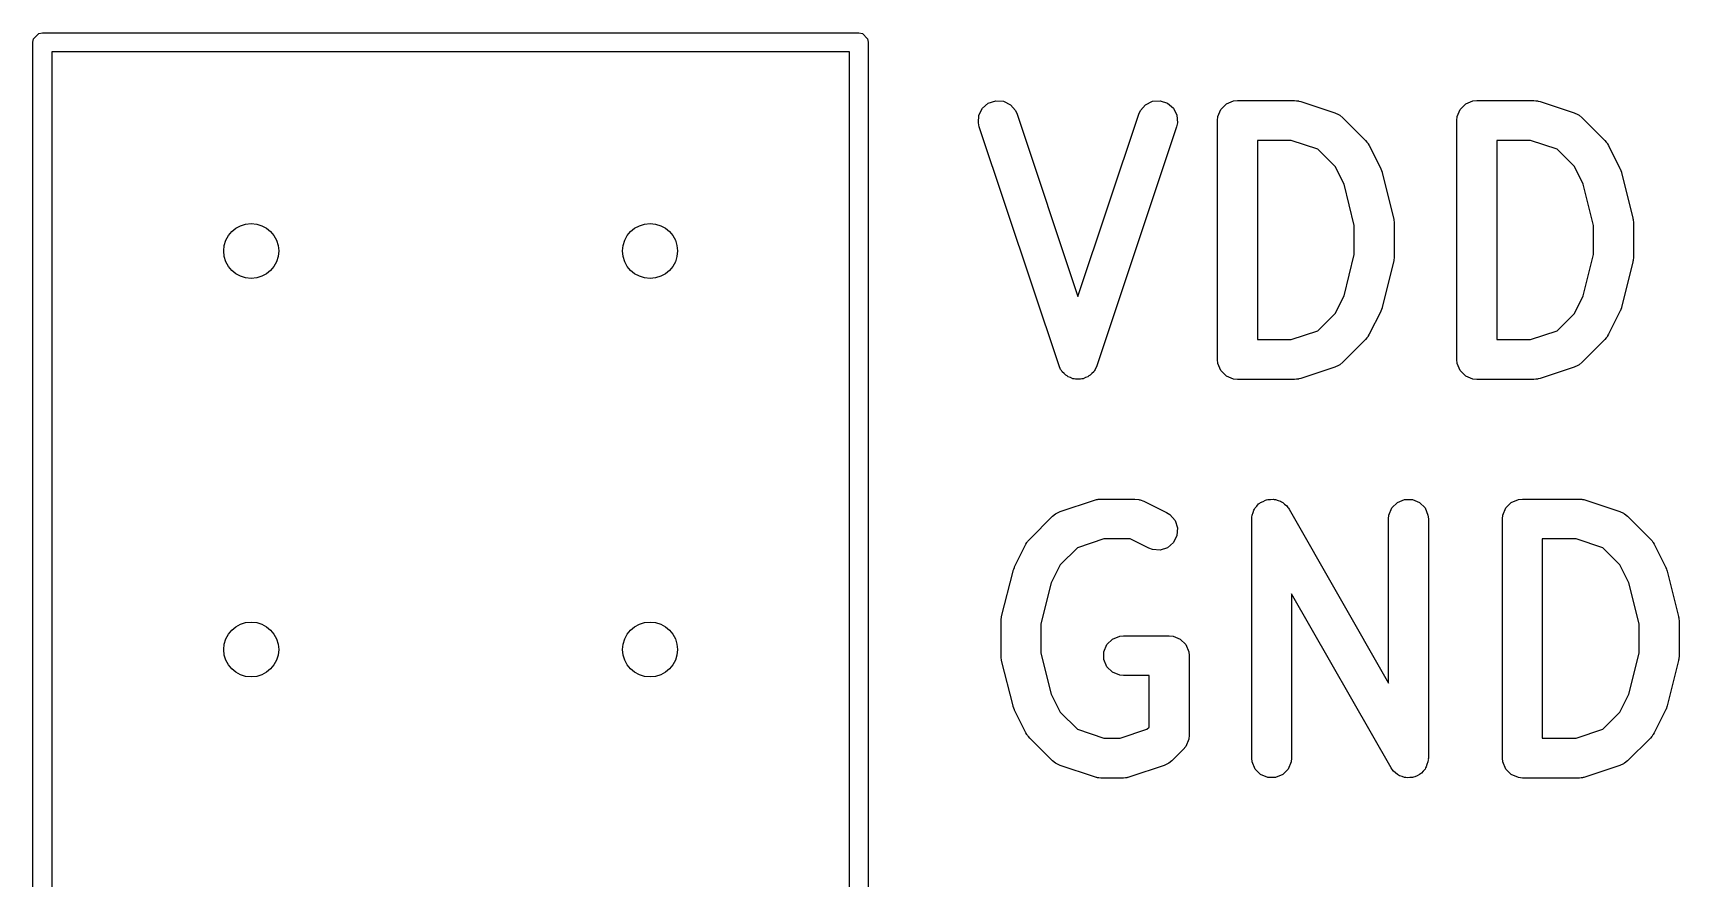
# Model space of a CAD drawing. Extents: x 0.05 to 1.97, y 0.05 to 3.57.
# Drawn here: x 0.0953 to 0.508, y 2.2926 to 2.5047 of the extents above; entities that cross this region are included whole.
import ezdxf

# ---------------------------------------------------------------- set-up
doc = ezdxf.new("R2010")
doc.units = 0
doc.header["$MEASUREMENT"] = 0
doc.layers.add('BLACK', color=7, linetype='CONTINUOUS')

msp = doc.modelspace()

# ---------------------------------------------------------------- linework, layer by layer
at = {"layer": 'BLACK', "linetype": 'CONTINUOUS'}
for p, q in [((0.09528, 2.50236), (0.09546, 2.50327)), ((0.09528, 0.89764), (0.09528, 2.50236)), ((0.09546, 2.50327), (0.09673, 2.50454)), ((0.09673, 2.50454), (0.09764, 2.50472)), ((0.09764, 2.50472), (0.30236, 2.50472)), ((0.30236, 2.50472), (0.30327, 2.50454)), ((0.30327, 2.50454), (0.30454, 2.50327)), ((0.30454, 2.50327), (0.30472, 2.50236)), ((0.30472, 2.50236), (0.30472, 1)), ((0.1, 2.5), (0.1, 0.9)), ((0.3, 2.5), (0.1, 2.5)), ((0.3, 1.00236), (0.3, 2.5)), ((0.33247, 2.48408), (0.33334, 2.48583)), ((0.33334, 2.48583), (0.33482, 2.48711)), ((0.33482, 2.48711), (0.33667, 2.48772)), ((0.33667, 2.48772), (0.33861, 2.48759)), ((0.33861, 2.48759), (0.34036, 2.48671)), ((0.34036, 2.48671), (0.34164, 2.48524)), ((0.34164, 2.48524), (0.34204, 2.48434)), ((0.37255, 2.48434), (0.37295, 2.48524)), ((0.37295, 2.48524), (0.37423, 2.48671)), ((0.37423, 2.48671), (0.37597, 2.48759)), ((0.37597, 2.48759), (0.37792, 2.48772)), ((0.37792, 2.48772), (0.37977, 2.48711)), ((0.37977, 2.48711), (0.38124, 2.48583)), ((0.38124, 2.48583), (0.38212, 2.48408)), ((0.39239, 2.48374), (0.39314, 2.48554)), ((0.39314, 2.48554), (0.39452, 2.48692)), ((0.39452, 2.48692), (0.39632, 2.48767)), ((0.39632, 2.48767), (0.39729, 2.48776)), ((0.39729, 2.48776), (0.41158, 2.48776)), ((0.41158, 2.48776), (0.41207, 2.48771)), ((0.41207, 2.48771), (0.4122, 2.48772)), ((0.4122, 2.48772), (0.41238, 2.48768)), ((0.41238, 2.48768), (0.41255, 2.48767)), ((0.41255, 2.48767), (0.41268, 2.48762)), ((0.41268, 2.48762), (0.41316, 2.48751)), ((0.41316, 2.48751), (0.42173, 2.48465)), ((0.42173, 2.48465), (0.42263, 2.48425)), ((0.45239, 2.48374), (0.45314, 2.48554)), ((0.45314, 2.48554), (0.45452, 2.48692)), ((0.45452, 2.48692), (0.45632, 2.48767)), ((0.45632, 2.48767), (0.45729, 2.48776)), ((0.45729, 2.48776), (0.47158, 2.48776)), ((0.47158, 2.48776), (0.47207, 2.48771)), ((0.47207, 2.48771), (0.4722, 2.48772)), ((0.4722, 2.48772), (0.47238, 2.48768)), ((0.47238, 2.48768), (0.47255, 2.48767)), ((0.47255, 2.48767), (0.47268, 2.48762)), ((0.47268, 2.48762), (0.47316, 2.48751)), ((0.47316, 2.48751), (0.48173, 2.48465)), ((0.48173, 2.48465), (0.48263, 2.48425)), ((0.33233, 2.48214), (0.33247, 2.48408)), ((0.33255, 2.48118), (0.33233, 2.48214)), ((0.35255, 2.42118), (0.33255, 2.48118)), ((0.34204, 2.48434), (0.35729, 2.43857)), ((0.35729, 2.43857), (0.37255, 2.48434)), ((0.38204, 2.48118), (0.36204, 2.42118)), ((0.38225, 2.48214), (0.38204, 2.48118)), ((0.38212, 2.48408), (0.38225, 2.48214)), ((0.39229, 2.48276), (0.39239, 2.48374)), ((0.39229, 2.42276), (0.39229, 2.48276)), ((0.42263, 2.48425), (0.42276, 2.48413)), ((0.42276, 2.48413), (0.42293, 2.48406)), ((0.42293, 2.48406), (0.42369, 2.48344)), ((0.42369, 2.48344), (0.4294, 2.47773)), ((0.45229, 2.48276), (0.45239, 2.48374)), ((0.45229, 2.42276), (0.45229, 2.48276)), ((0.48263, 2.48425), (0.48276, 2.48413)), ((0.48276, 2.48413), (0.48293, 2.48406)), ((0.48293, 2.48406), (0.48369, 2.48344)), ((0.48369, 2.48344), (0.4894, 2.47773)), ((0.41077, 2.47776), (0.40229, 2.47776)), ((0.40229, 2.47776), (0.40229, 2.42776)), ((0.41745, 2.47554), (0.41077, 2.47776)), ((0.4294, 2.47773), (0.42971, 2.47734)), ((0.42971, 2.47734), (0.42981, 2.47726)), ((0.42981, 2.47726), (0.42991, 2.47711)), ((0.42991, 2.47711), (0.43002, 2.47697)), ((0.43002, 2.47697), (0.43007, 2.47685)), ((0.43007, 2.47685), (0.43034, 2.47643)), ((0.43034, 2.47643), (0.43319, 2.47071)), ((0.47077, 2.47776), (0.46229, 2.47776)), ((0.46229, 2.47776), (0.46229, 2.42776)), ((0.47745, 2.47554), (0.47077, 2.47776)), ((0.4894, 2.47773), (0.48971, 2.47734)), ((0.48971, 2.47734), (0.48981, 2.47726)), ((0.48981, 2.47726), (0.48991, 2.47711)), ((0.48991, 2.47711), (0.49002, 2.47697)), ((0.49002, 2.47697), (0.49007, 2.47685)), ((0.49007, 2.47685), (0.49034, 2.47643)), ((0.49034, 2.47643), (0.49319, 2.47071)), ((0.42176, 2.47123), (0.41745, 2.47554)), ((0.48176, 2.47123), (0.47745, 2.47554)), ((0.424, 2.46673), (0.42176, 2.47123)), ((0.43319, 2.47071), (0.43322, 2.47064)), ((0.43322, 2.47064), (0.43324, 2.47061)), ((0.43324, 2.47061), (0.43339, 2.4702)), ((0.43339, 2.4702), (0.43354, 2.4698)), ((0.43354, 2.4698), (0.43355, 2.46976)), ((0.43355, 2.46976), (0.43357, 2.46969)), ((0.43357, 2.46969), (0.43643, 2.45826)), ((0.484, 2.46673), (0.48176, 2.47123)), ((0.49319, 2.47071), (0.49322, 2.47064)), ((0.49322, 2.47064), (0.49324, 2.47061)), ((0.49324, 2.47061), (0.49339, 2.4702)), ((0.49339, 2.4702), (0.49354, 2.4698)), ((0.49354, 2.4698), (0.49355, 2.46976)), ((0.49355, 2.46976), (0.49357, 2.46969)), ((0.49357, 2.46969), (0.49643, 2.45826)), ((0.42658, 2.45643), (0.424, 2.46673)), ((0.48658, 2.45643), (0.484, 2.46673)), ((0.42658, 2.44909), (0.42658, 2.45643)), ((0.43643, 2.45826), (0.43645, 2.45809)), ((0.43645, 2.45809), (0.43648, 2.45802)), ((0.43648, 2.45802), (0.43652, 2.45766)), ((0.43652, 2.45766), (0.43657, 2.45729)), ((0.43657, 2.45729), (0.43656, 2.45722)), ((0.43656, 2.45722), (0.43658, 2.45705)), ((0.43658, 2.45705), (0.43658, 2.44848)), ((0.48658, 2.44909), (0.48658, 2.45643)), ((0.49643, 2.45826), (0.49645, 2.45809)), ((0.49645, 2.45809), (0.49648, 2.45802)), ((0.49648, 2.45802), (0.49652, 2.45766)), ((0.49652, 2.45766), (0.49657, 2.45729)), ((0.49657, 2.45729), (0.49656, 2.45722)), ((0.49656, 2.45722), (0.49658, 2.45705)), ((0.49658, 2.45705), (0.49658, 2.44848)), ((0.424, 2.43879), (0.42658, 2.44909)), ((0.43648, 2.4475), (0.43645, 2.44743)), ((0.43652, 2.44787), (0.43648, 2.4475)), ((0.43657, 2.44823), (0.43652, 2.44787)), ((0.43658, 2.44848), (0.43656, 2.44831)), ((0.43656, 2.44831), (0.43657, 2.44823)), ((0.484, 2.43879), (0.48658, 2.44909)), ((0.49648, 2.4475), (0.49645, 2.44743)), ((0.49652, 2.44787), (0.49648, 2.4475)), ((0.49657, 2.44823), (0.49652, 2.44787)), ((0.49658, 2.44848), (0.49656, 2.44831)), ((0.49656, 2.44831), (0.49657, 2.44823)), ((0.43643, 2.44726), (0.43357, 2.43584)), ((0.43645, 2.44743), (0.43643, 2.44726)), ((0.49643, 2.44726), (0.49357, 2.43584)), ((0.49645, 2.44743), (0.49643, 2.44726)), ((0.42176, 2.4343), (0.424, 2.43879)), ((0.43339, 2.43532), (0.43324, 2.43491)), ((0.43354, 2.43573), (0.43339, 2.43532)), ((0.43355, 2.43576), (0.43354, 2.43573)), ((0.43357, 2.43584), (0.43355, 2.43576)), ((0.48176, 2.4343), (0.484, 2.43879)), ((0.49339, 2.43532), (0.49324, 2.43491)), ((0.49354, 2.43573), (0.49339, 2.43532)), ((0.49355, 2.43576), (0.49354, 2.43573)), ((0.49357, 2.43584), (0.49355, 2.43576)), ((0.41745, 2.42999), (0.42176, 2.4343)), ((0.43319, 2.43481), (0.43034, 2.4291)), ((0.43322, 2.43488), (0.43319, 2.43481)), ((0.43324, 2.43491), (0.43322, 2.43488)), ((0.47745, 2.42999), (0.48176, 2.4343)), ((0.49319, 2.43481), (0.49034, 2.4291)), ((0.49322, 2.43488), (0.49319, 2.43481)), ((0.49324, 2.43491), (0.49322, 2.43488)), ((0.40229, 2.42776), (0.41077, 2.42776)), ((0.41077, 2.42776), (0.41745, 2.42999)), ((0.4294, 2.4278), (0.42369, 2.42208)), ((0.42971, 2.42818), (0.4294, 2.4278)), ((0.42981, 2.42827), (0.42971, 2.42818)), ((0.42991, 2.42842), (0.42981, 2.42827)), ((0.43002, 2.42856), (0.42991, 2.42842)), ((0.43007, 2.42868), (0.43002, 2.42856)), ((0.43034, 2.4291), (0.43007, 2.42868)), ((0.46229, 2.42776), (0.47077, 2.42776)), ((0.47077, 2.42776), (0.47745, 2.42999)), ((0.4894, 2.4278), (0.48369, 2.42208)), ((0.48971, 2.42818), (0.4894, 2.4278)), ((0.48981, 2.42827), (0.48971, 2.42818)), ((0.48991, 2.42842), (0.48981, 2.42827)), ((0.49002, 2.42856), (0.48991, 2.42842)), ((0.49007, 2.42868), (0.49002, 2.42856)), ((0.49034, 2.4291), (0.49007, 2.42868)), ((0.39239, 2.42179), (0.39229, 2.42276)), ((0.45239, 2.42179), (0.45229, 2.42276)), ((0.35295, 2.42029), (0.35255, 2.42118)), ((0.35318, 2.42002), (0.35295, 2.42029)), ((0.35334, 2.4197), (0.35318, 2.42002)), ((0.35382, 2.41929), (0.35334, 2.4197)), ((0.35423, 2.41881), (0.35382, 2.41929)), ((0.35455, 2.41865), (0.35423, 2.41881)), ((0.35482, 2.41842), (0.35455, 2.41865)), ((0.36004, 2.41865), (0.35977, 2.41842)), ((0.36036, 2.41881), (0.36004, 2.41865)), ((0.36077, 2.41929), (0.36036, 2.41881)), ((0.36124, 2.4197), (0.36077, 2.41929)), ((0.3614, 2.42002), (0.36124, 2.4197)), ((0.36164, 2.42029), (0.3614, 2.42002)), ((0.36204, 2.42118), (0.36164, 2.42029)), ((0.39314, 2.41999), (0.39239, 2.42179)), ((0.39452, 2.41861), (0.39314, 2.41999)), ((0.42173, 2.42088), (0.41316, 2.41802)), ((0.42263, 2.42128), (0.42173, 2.42088)), ((0.42276, 2.42139), (0.42263, 2.42128)), ((0.42293, 2.42146), (0.42276, 2.42139)), ((0.42369, 2.42208), (0.42293, 2.42146)), ((0.45314, 2.41999), (0.45239, 2.42179)), ((0.45452, 2.41861), (0.45314, 2.41999)), ((0.48173, 2.42088), (0.47316, 2.41802)), ((0.48263, 2.42128), (0.48173, 2.42088)), ((0.48276, 2.42139), (0.48263, 2.42128)), ((0.48293, 2.42146), (0.48276, 2.42139)), ((0.48369, 2.42208), (0.48293, 2.42146)), ((0.35541, 2.41822), (0.35482, 2.41842)), ((0.35597, 2.41794), (0.35541, 2.41822)), ((0.35633, 2.41792), (0.35597, 2.41794)), ((0.35667, 2.4178), (0.35633, 2.41792)), ((0.35729, 2.41785), (0.35667, 2.4178)), ((0.35792, 2.4178), (0.35729, 2.41785)), ((0.35826, 2.41792), (0.35792, 2.4178)), ((0.35861, 2.41794), (0.35826, 2.41792)), ((0.35917, 2.41822), (0.35861, 2.41794)), ((0.35977, 2.41842), (0.35917, 2.41822)), ((0.39632, 2.41786), (0.39452, 2.41861)), ((0.39729, 2.41776), (0.39632, 2.41786)), ((0.41158, 2.41776), (0.39729, 2.41776)), ((0.41207, 2.41781), (0.41158, 2.41776)), ((0.4122, 2.4178), (0.41207, 2.41781)), ((0.41238, 2.41784), (0.4122, 2.4178)), ((0.41255, 2.41786), (0.41238, 2.41784)), ((0.41268, 2.41791), (0.41255, 2.41786)), ((0.41316, 2.41802), (0.41268, 2.41791)), ((0.45632, 2.41786), (0.45452, 2.41861)), ((0.45729, 2.41776), (0.45632, 2.41786)), ((0.47158, 2.41776), (0.45729, 2.41776)), ((0.47207, 2.41781), (0.47158, 2.41776)), ((0.4722, 2.4178), (0.47207, 2.41781)), ((0.47238, 2.41784), (0.4722, 2.4178)), ((0.47255, 2.41786), (0.47238, 2.41784)), ((0.47268, 2.41791), (0.47255, 2.41786)), ((0.47316, 2.41802), (0.47268, 2.41791)), ((0.35285, 2.38465), (0.36143, 2.38751)), ((0.36143, 2.38751), (0.36191, 2.38762)), ((0.36191, 2.38762), (0.36203, 2.38767)), ((0.36203, 2.38767), (0.36221, 2.38768)), ((0.36221, 2.38768), (0.36238, 2.38772)), ((0.36238, 2.38772), (0.36251, 2.38771)), ((0.36251, 2.38771), (0.36301, 2.38776)), ((0.36301, 2.38776), (0.37158, 2.38776)), ((0.37158, 2.38776), (0.37255, 2.38767)), ((0.37255, 2.38767), (0.37272, 2.3876)), ((0.37272, 2.3876), (0.3729, 2.38759)), ((0.3729, 2.38759), (0.37382, 2.38723)), ((0.37382, 2.38723), (0.37953, 2.38438)), ((0.40171, 2.38554), (0.40218, 2.38601)), ((0.40218, 2.38601), (0.40258, 2.38654)), ((0.40258, 2.38654), (0.40286, 2.38669)), ((0.40286, 2.38669), (0.40309, 2.38692)), ((0.40309, 2.38692), (0.4037, 2.38717)), ((0.4037, 2.38717), (0.40428, 2.3875)), ((0.40428, 2.3875), (0.40459, 2.38754)), ((0.40459, 2.38754), (0.40489, 2.38767)), ((0.40489, 2.38767), (0.40555, 2.38767)), ((0.40555, 2.38767), (0.40621, 2.38775)), ((0.40621, 2.38775), (0.40652, 2.38767)), ((0.40652, 2.38767), (0.40684, 2.38767)), ((0.40684, 2.38767), (0.40745, 2.38741)), ((0.40745, 2.38741), (0.4081, 2.38724)), ((0.4081, 2.38724), (0.40835, 2.38704)), ((0.40835, 2.38704), (0.40864, 2.38692)), ((0.40864, 2.38692), (0.40911, 2.38645)), ((0.40911, 2.38645), (0.40964, 2.38604)), ((0.40964, 2.38604), (0.40993, 2.38563)), ((0.40993, 2.38563), (0.41002, 2.38554)), ((0.43599, 2.38554), (0.43737, 2.38692)), ((0.43737, 2.38692), (0.43917, 2.38767)), ((0.43917, 2.38767), (0.44113, 2.38767)), ((0.44113, 2.38767), (0.44293, 2.38692)), ((0.44293, 2.38692), (0.44431, 2.38554)), ((0.46456, 2.38554), (0.46594, 2.38692)), ((0.46594, 2.38692), (0.46775, 2.38767)), ((0.46775, 2.38767), (0.46872, 2.38776)), ((0.46872, 2.38776), (0.48301, 2.38776)), ((0.48301, 2.38776), (0.4835, 2.38771)), ((0.4835, 2.38771), (0.48363, 2.38772)), ((0.48363, 2.38772), (0.48381, 2.38768)), ((0.48381, 2.38768), (0.48398, 2.38767)), ((0.48398, 2.38767), (0.4841, 2.38762)), ((0.4841, 2.38762), (0.48459, 2.38751)), ((0.48459, 2.38751), (0.49316, 2.38465)), ((0.34519, 2.37773), (0.3509, 2.38344)), ((0.3509, 2.38344), (0.35166, 2.38406)), ((0.35166, 2.38406), (0.35182, 2.38413)), ((0.35182, 2.38413), (0.35196, 2.38425)), ((0.35196, 2.38425), (0.35285, 2.38465)), ((0.37953, 2.38438), (0.38036, 2.38386)), ((0.38036, 2.38386), (0.38164, 2.38238)), ((0.38164, 2.38238), (0.38225, 2.38053)), ((0.40086, 2.38276), (0.40089, 2.38301)), ((0.40086, 2.32276), (0.40086, 2.38276)), ((0.40088, 2.38311), (0.40091, 2.38324)), ((0.40089, 2.38301), (0.40088, 2.38311)), ((0.40091, 2.38324), (0.40096, 2.38374)), ((0.40096, 2.38374), (0.40122, 2.38435)), ((0.40122, 2.38435), (0.40139, 2.38499)), ((0.40139, 2.38499), (0.40159, 2.38525)), ((0.40159, 2.38525), (0.40171, 2.38554)), ((0.41002, 2.38554), (0.41006, 2.38545)), ((0.41006, 2.38545), (0.41021, 2.38524)), ((0.41021, 2.38524), (0.43515, 2.34159)), ((0.43515, 2.38276), (0.43525, 2.38374)), ((0.43515, 2.34159), (0.43515, 2.38276)), ((0.43525, 2.38374), (0.43599, 2.38554)), ((0.44431, 2.38554), (0.44505, 2.38374)), ((0.44505, 2.38374), (0.44515, 2.38276)), ((0.44515, 2.38276), (0.44515, 2.32276)), ((0.46372, 2.38276), (0.46382, 2.38374)), ((0.46372, 2.32276), (0.46372, 2.38276)), ((0.46382, 2.38374), (0.46456, 2.38554)), ((0.49316, 2.38465), (0.49406, 2.38425)), ((0.49406, 2.38425), (0.49419, 2.38413)), ((0.49419, 2.38413), (0.49436, 2.38406)), ((0.49436, 2.38406), (0.49511, 2.38344)), ((0.49511, 2.38344), (0.50083, 2.37773)), ((0.34477, 2.37726), (0.34487, 2.37734)), ((0.34487, 2.37734), (0.34519, 2.37773)), ((0.36382, 2.37776), (0.35714, 2.37554)), ((0.3704, 2.37776), (0.36382, 2.37776)), ((0.37506, 2.37543), (0.3704, 2.37776)), ((0.38212, 2.37859), (0.38124, 2.37684)), ((0.38225, 2.38053), (0.38212, 2.37859)), ((0.4822, 2.37776), (0.47372, 2.37776)), ((0.47372, 2.37776), (0.47372, 2.32776)), ((0.48888, 2.37554), (0.4822, 2.37776)), ((0.50083, 2.37773), (0.50114, 2.37734)), ((0.50114, 2.37734), (0.50124, 2.37726)), ((0.34139, 2.37071), (0.34425, 2.37643)), ((0.34425, 2.37643), (0.34451, 2.37685)), ((0.34451, 2.37685), (0.34456, 2.37697)), ((0.34456, 2.37697), (0.34468, 2.37711)), ((0.34468, 2.37711), (0.34477, 2.37726)), ((0.35714, 2.37554), (0.35283, 2.37123)), ((0.37597, 2.37508), (0.37506, 2.37543)), ((0.37792, 2.37494), (0.37597, 2.37508)), ((0.37977, 2.37556), (0.37792, 2.37494)), ((0.38124, 2.37684), (0.37977, 2.37556)), ((0.49318, 2.37123), (0.48888, 2.37554)), ((0.50124, 2.37726), (0.50134, 2.37711)), ((0.50134, 2.37711), (0.50145, 2.37697)), ((0.50145, 2.37697), (0.5015, 2.37685)), ((0.5015, 2.37685), (0.50177, 2.37643)), ((0.50177, 2.37643), (0.50462, 2.37071)), ((0.33816, 2.35826), (0.34101, 2.36969)), ((0.34101, 2.36969), (0.34104, 2.36976)), ((0.34104, 2.3698), (0.3412, 2.3702)), ((0.34104, 2.36976), (0.34104, 2.3698)), ((0.3412, 2.3702), (0.34134, 2.37061)), ((0.34134, 2.37061), (0.34137, 2.37064)), ((0.34137, 2.37064), (0.34139, 2.37071)), ((0.35283, 2.37123), (0.35058, 2.36673)), ((0.49543, 2.36673), (0.49318, 2.37123)), ((0.50462, 2.37071), (0.50465, 2.37064)), ((0.50465, 2.37064), (0.50467, 2.37061)), ((0.50467, 2.37061), (0.50482, 2.3702)), ((0.50482, 2.3702), (0.50497, 2.3698)), ((0.50497, 2.3698), (0.50498, 2.36976)), ((0.50498, 2.36976), (0.505, 2.36969)), ((0.505, 2.36969), (0.50786, 2.35826)), ((0.35058, 2.36673), (0.34801, 2.35643)), ((0.49801, 2.35643), (0.49543, 2.36673)), ((0.43581, 2.32028), (0.41086, 2.36394)), ((0.41086, 2.36394), (0.41086, 2.32276)), ((0.33801, 2.35729), (0.33807, 2.35766)), ((0.33802, 2.35722), (0.33801, 2.35729)), ((0.33801, 2.35705), (0.33802, 2.35722)), ((0.33801, 2.34848), (0.33801, 2.35705)), ((0.33807, 2.35766), (0.3381, 2.35802)), ((0.3381, 2.35802), (0.33813, 2.35809)), ((0.33813, 2.35809), (0.33816, 2.35826)), ((0.50786, 2.35826), (0.50788, 2.35809)), ((0.50788, 2.35809), (0.50791, 2.35802)), ((0.50791, 2.35802), (0.50795, 2.35766)), ((0.50795, 2.35766), (0.508, 2.35729)), ((0.508, 2.35729), (0.50799, 2.35722)), ((0.50799, 2.35722), (0.50801, 2.35705)), ((0.50801, 2.35705), (0.50801, 2.34848)), ((0.34801, 2.35643), (0.34801, 2.34909)), ((0.36456, 2.35126), (0.36594, 2.35263)), ((0.36594, 2.35263), (0.36775, 2.35338)), ((0.36775, 2.35338), (0.36872, 2.35348)), ((0.36872, 2.35348), (0.38015, 2.35348)), ((0.38015, 2.35348), (0.38113, 2.35338)), ((0.38113, 2.35338), (0.38293, 2.35263)), ((0.38293, 2.35263), (0.38431, 2.35126)), ((0.49801, 2.34909), (0.49801, 2.35643)), ((0.33802, 2.34831), (0.33801, 2.34848)), ((0.34801, 2.34909), (0.35058, 2.33879)), ((0.36382, 2.34945), (0.36456, 2.35126)), ((0.36382, 2.3475), (0.36382, 2.34945)), ((0.38431, 2.35126), (0.38505, 2.34945)), ((0.38505, 2.34945), (0.38515, 2.34848)), ((0.38515, 2.34848), (0.38515, 2.32848)), ((0.49543, 2.33879), (0.49801, 2.34909)), ((0.50801, 2.34848), (0.50799, 2.34831)), ((0.33801, 2.34823), (0.33802, 2.34831)), ((0.33807, 2.34787), (0.33801, 2.34823)), ((0.3381, 2.3475), (0.33807, 2.34787)), ((0.33813, 2.34743), (0.3381, 2.3475)), ((0.33816, 2.34726), (0.33813, 2.34743)), ((0.34101, 2.33584), (0.33816, 2.34726)), ((0.36456, 2.3457), (0.36382, 2.3475)), ((0.36594, 2.34432), (0.36456, 2.3457)), ((0.36775, 2.34357), (0.36594, 2.34432)), ((0.50786, 2.34726), (0.505, 2.33584)), ((0.50788, 2.34743), (0.50786, 2.34726)), ((0.50791, 2.3475), (0.50788, 2.34743)), ((0.50795, 2.34787), (0.50791, 2.3475)), ((0.508, 2.34823), (0.50795, 2.34787)), ((0.50799, 2.34831), (0.508, 2.34823)), ((0.36872, 2.34348), (0.36775, 2.34357)), ((0.37515, 2.34348), (0.36872, 2.34348)), ((0.37515, 2.33055), (0.37515, 2.34348)), ((0.35058, 2.33879), (0.35283, 2.3343)), ((0.49318, 2.3343), (0.49543, 2.33879)), ((0.34104, 2.33576), (0.34101, 2.33584)), ((0.34104, 2.33573), (0.34104, 2.33576)), ((0.3412, 2.33532), (0.34104, 2.33573)), ((0.34134, 2.33491), (0.3412, 2.33532)), ((0.34137, 2.33488), (0.34134, 2.33491)), ((0.34139, 2.33481), (0.34137, 2.33488)), ((0.34425, 2.3291), (0.34139, 2.33481)), ((0.35283, 2.3343), (0.35714, 2.32999)), ((0.48888, 2.32999), (0.49318, 2.3343)), ((0.50462, 2.33481), (0.50177, 2.3291)), ((0.50465, 2.33488), (0.50462, 2.33481)), ((0.50467, 2.33491), (0.50465, 2.33488)), ((0.50482, 2.33532), (0.50467, 2.33491)), ((0.50497, 2.33573), (0.50482, 2.33532)), ((0.50498, 2.33576), (0.50497, 2.33573)), ((0.505, 2.33584), (0.50498, 2.33576)), ((0.34451, 2.32868), (0.34425, 2.3291)), ((0.34456, 2.32856), (0.34451, 2.32868)), ((0.34468, 2.32842), (0.34456, 2.32856)), ((0.34477, 2.32827), (0.34468, 2.32842)), ((0.34487, 2.32818), (0.34477, 2.32827)), ((0.34519, 2.3278), (0.34487, 2.32818)), ((0.35714, 2.32999), (0.36382, 2.32776)), ((0.36791, 2.32776), (0.37459, 2.32999)), ((0.37459, 2.32999), (0.37515, 2.33055)), ((0.38515, 2.32848), (0.38505, 2.3275)), ((0.4822, 2.32776), (0.48888, 2.32999)), ((0.50114, 2.32818), (0.50083, 2.3278)), ((0.50124, 2.32827), (0.50114, 2.32818)), ((0.50134, 2.32842), (0.50124, 2.32827)), ((0.50145, 2.32856), (0.50134, 2.32842)), ((0.5015, 2.32868), (0.50145, 2.32856)), ((0.50177, 2.3291), (0.5015, 2.32868)), ((0.3509, 2.32208), (0.34519, 2.3278)), ((0.36382, 2.32776), (0.36791, 2.32776)), ((0.38369, 2.32494), (0.38083, 2.32208)), ((0.38431, 2.3257), (0.38369, 2.32494)), ((0.38505, 2.3275), (0.38431, 2.3257)), ((0.38431, 2.3257), (0.38431, 2.3257)), ((0.47372, 2.32776), (0.4822, 2.32776)), ((0.50083, 2.3278), (0.49511, 2.32208)), ((0.35166, 2.32146), (0.3509, 2.32208)), ((0.35182, 2.32139), (0.35166, 2.32146)), ((0.35196, 2.32128), (0.35182, 2.32139)), ((0.35285, 2.32088), (0.35196, 2.32128)), ((0.36143, 2.31802), (0.35285, 2.32088)), ((0.37887, 2.32088), (0.3703, 2.31802)), ((0.37977, 2.32128), (0.37887, 2.32088)), ((0.37991, 2.32139), (0.37977, 2.32128)), ((0.38007, 2.32146), (0.37991, 2.32139)), ((0.38083, 2.32208), (0.38007, 2.32146)), ((0.40096, 2.32179), (0.40086, 2.32276)), ((0.40171, 2.31999), (0.40096, 2.32179)), ((0.40309, 2.31861), (0.40171, 2.31999)), ((0.41002, 2.31999), (0.40864, 2.31861)), ((0.41077, 2.32179), (0.41002, 2.31999)), ((0.41086, 2.32276), (0.41077, 2.32179)), ((0.43596, 2.32008), (0.43581, 2.32028)), ((0.43599, 2.31999), (0.43596, 2.32008)), ((0.43609, 2.31989), (0.43599, 2.31999)), ((0.43638, 2.31948), (0.43609, 2.31989)), ((0.44431, 2.31999), (0.44384, 2.31951)), ((0.44443, 2.32028), (0.44431, 2.31999)), ((0.44462, 2.32053), (0.44443, 2.32028)), ((0.4448, 2.32117), (0.44462, 2.32053)), ((0.44505, 2.32179), (0.4448, 2.32117)), ((0.4451, 2.32229), (0.44505, 2.32179)), ((0.44514, 2.32241), (0.4451, 2.32229)), ((0.44515, 2.32276), (0.44513, 2.32251)), ((0.44513, 2.32251), (0.44514, 2.32241)), ((0.46382, 2.32179), (0.46372, 2.32276)), ((0.46456, 2.31999), (0.46382, 2.32179)), ((0.46594, 2.31861), (0.46456, 2.31999)), ((0.49316, 2.32088), (0.48459, 2.31802)), ((0.49406, 2.32128), (0.49316, 2.32088)), ((0.49419, 2.32139), (0.49406, 2.32128)), ((0.49436, 2.32146), (0.49419, 2.32139)), ((0.49511, 2.32208), (0.49436, 2.32146)), ((0.36191, 2.31791), (0.36143, 2.31802)), ((0.36203, 2.31786), (0.36191, 2.31791)), ((0.36221, 2.31784), (0.36203, 2.31786)), ((0.36238, 2.3178), (0.36221, 2.31784)), ((0.36251, 2.31781), (0.36238, 2.3178)), ((0.36301, 2.31776), (0.36251, 2.31781)), ((0.36872, 2.31776), (0.36301, 2.31776)), ((0.36922, 2.31781), (0.36872, 2.31776)), ((0.36935, 2.3178), (0.36922, 2.31781)), ((0.36952, 2.31784), (0.36935, 2.3178)), ((0.3697, 2.31786), (0.36952, 2.31784)), ((0.36982, 2.31791), (0.3697, 2.31786)), ((0.3703, 2.31802), (0.36982, 2.31791)), ((0.40489, 2.31786), (0.40309, 2.31861)), ((0.40684, 2.31786), (0.40489, 2.31786)), ((0.40864, 2.31861), (0.40684, 2.31786)), ((0.4369, 2.31908), (0.43638, 2.31948)), ((0.43737, 2.31861), (0.4369, 2.31908)), ((0.43767, 2.31848), (0.43737, 2.31861)), ((0.43792, 2.31829), (0.43767, 2.31848)), ((0.43856, 2.31811), (0.43792, 2.31829)), ((0.43917, 2.31786), (0.43856, 2.31811)), ((0.43949, 2.31786), (0.43917, 2.31786)), ((0.4398, 2.31778), (0.43949, 2.31786)), ((0.44046, 2.31786), (0.4398, 2.31778)), ((0.44113, 2.31786), (0.44046, 2.31786)), ((0.44142, 2.31798), (0.44113, 2.31786)), ((0.44174, 2.31802), (0.44142, 2.31798)), ((0.44231, 2.31835), (0.44174, 2.31802)), ((0.44293, 2.31861), (0.44231, 2.31835)), ((0.44315, 2.31883), (0.44293, 2.31861)), ((0.44343, 2.31899), (0.44315, 2.31883)), ((0.44384, 2.31951), (0.44343, 2.31899)), ((0.46775, 2.31786), (0.46594, 2.31861)), ((0.46872, 2.31776), (0.46775, 2.31786)), ((0.48301, 2.31776), (0.46872, 2.31776)), ((0.4835, 2.31781), (0.48301, 2.31776)), ((0.48363, 2.3178), (0.4835, 2.31781)), ((0.48381, 2.31784), (0.48363, 2.3178)), ((0.48398, 2.31786), (0.48381, 2.31784)), ((0.4841, 2.31791), (0.48398, 2.31786)), ((0.48459, 2.31802), (0.4841, 2.31791))]:
    msp.add_line(p, q, dxfattribs=at)
at = {"layer": 'BLACK'}
for centre in [(0.15, 2.45), (0.25, 2.45), (0.15, 2.35), (0.25, 2.35)]:
    msp.add_circle(centre, 0.00689, dxfattribs=at)

doc.saveas('drawing.dxf')
